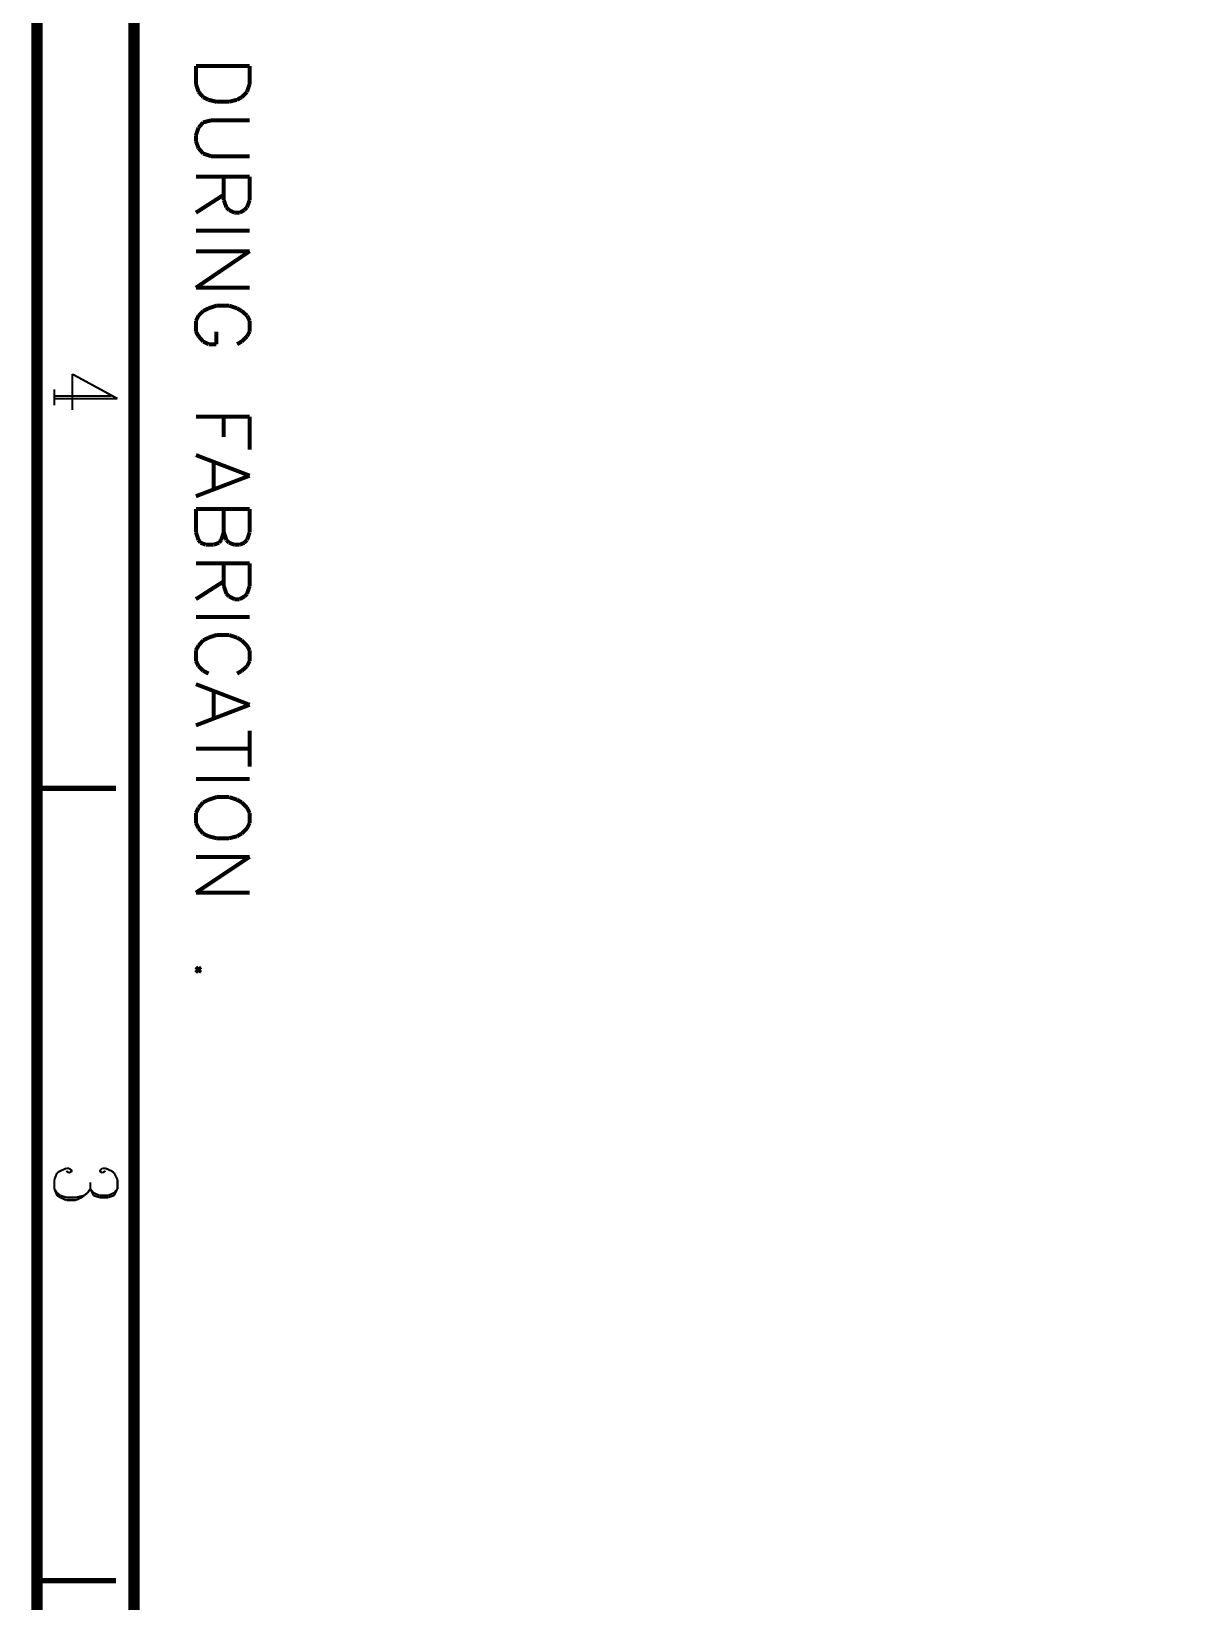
# Model space of a CAD drawing. Extents: x 0.1 to 11.6, y 0.3 to 16.2.
# Drawn here: x 0.141 to 3.066, y 4.236 to 8.177 of the extents above; entities that cross this region are included whole.
import ezdxf

# ---------------------------------------------------------------- set-up
doc = ezdxf.new("R2010")
doc.units = 0
doc.layers.get('0').update_dxf_attribs({"linetype": 'CONTINUOUS'})

msp = doc.modelspace()

# ---------------------------------------------------------------- linework, layer by layer
at = {"color": 0}
for points, const_width in [([(0.155003, 0.310004), (0.155003, 16.22)], 0.028333), ([(0.398329, 0.533311), (0.398329, 16.02)], 0.028333), ([(0.688314, 8.09), (0.553331, 8.09)], 0.01), ([(0.553331, 8.04497), (0.553331, 8.09)], 0.01), ([(0.688314, 8.09), (0.688314, 8.04497)], 0.01), ([(0.560004, 8.02501), (0.553331, 8.04497)], 0.01), ([(0.688314, 8.04497), (0.68164, 8.02501)], 0.01), ([(0.571669, 8.01167), (0.560004, 8.02501)], 0.01), ([(0.585015, 8.00499), (0.571669, 8.01167)], 0.01), ([(0.604981, 8), (0.585015, 8.00499)], 0.01), ([(0.636664, 8), (0.604981, 8)], 0.01), ([(0.656685, 8.00499), (0.636664, 8)], 0.01), ([(0.668349, 8.01167), (0.656685, 8.00499)], 0.01), ([(0.68164, 8.02501), (0.668349, 8.01167)], 0.01), ([(0.560004, 7.935), (0.553331, 7.91499)], 0.01), ([(0.571669, 7.94835), (0.560004, 7.935)], 0.01), ([(0.591689, 7.95335), (0.571669, 7.94835)], 0.01), ([(0.688314, 7.95335), (0.591689, 7.95335)], 0.01), ([(0.553331, 7.91499), (0.553331, 7.90169)], 0.01), ([(0.553331, 7.90169), (0.560004, 7.88336)], 0.01), ([(0.560004, 7.88336), (0.571669, 7.87001)], 0.01), ([(0.571669, 7.87001), (0.591689, 7.86333)], 0.01), ([(0.591689, 7.86333), (0.688314, 7.86333)], 0.01), ([(0.688314, 7.81168), (0.553331, 7.81168)], 0.01), ([(0.623318, 7.75331), (0.623318, 7.81168)], 0.01), ([(0.688314, 7.81168), (0.688314, 7.75331)], 0.01), ([(0.623318, 7.76665), (0.553331, 7.72168)], 0.01), ([(0.629992, 7.73503), (0.623318, 7.75331)], 0.01), ([(0.636664, 7.72835), (0.629992, 7.73503)], 0.01), ([(0.650011, 7.72168), (0.636664, 7.72835)], 0.01), ([(0.663357, 7.72168), (0.650011, 7.72168)], 0.01), ([(0.675022, 7.72835), (0.663357, 7.72168)], 0.01), ([(0.68164, 7.73503), (0.675022, 7.72835)], 0.01), ([(0.688314, 7.75331), (0.68164, 7.73503)], 0.01), ([(0.688314, 7.67665), (0.553331, 7.67665)], 0.01), ([(0.688314, 7.625), (0.553331, 7.625)], 0.01), ([(0.688314, 7.625), (0.553331, 7.53331)], 0.01), ([(0.688314, 7.53331), (0.553331, 7.53331)], 0.01), ([(0.604981, 7.48833), (0.585015, 7.48167)], 0.01), ([(0.636664, 7.48833), (0.604981, 7.48833)], 0.01), ([(0.656685, 7.48167), (0.636664, 7.48833)], 0.01), ([(0.560004, 7.46332), (0.553331, 7.44997)], 0.01), ([(0.553331, 7.44997), (0.553331, 7.42333)], 0.01), ([(0.571669, 7.47499), (0.560004, 7.46332)], 0.01), ([(0.585015, 7.48167), (0.571669, 7.47499)], 0.01), ([(0.668349, 7.47499), (0.656685, 7.48167)], 0.01), ([(0.68164, 7.46332), (0.668349, 7.47499)], 0.01), ([(0.688314, 7.44997), (0.68164, 7.46332)], 0.01), ([(0.688314, 7.42333), (0.688314, 7.44997)], 0.01), ([(0.553331, 7.42333), (0.560004, 7.41168)], 0.01), ([(0.560004, 7.41168), (0.571669, 7.39833)], 0.01), ([(0.604981, 7.42333), (0.604981, 7.39165)], 0.01), ([(0.668349, 7.39833), (0.68164, 7.41168)], 0.01), ([(0.68164, 7.41168), (0.688314, 7.42333)], 0.01), ([(0.571669, 7.39833), (0.585015, 7.39165)], 0.01), ([(0.585015, 7.39165), (0.604981, 7.39165)], 0.01), ([(0.656685, 7.39165), (0.668349, 7.39833)], 0.01), ([(0.356663, 7.25499), (0.243326, 7.31668)], 0.005208), ([(0.243326, 7.31668), (0.243326, 7.22667)], 0.005208), ([(0.198351, 7.27832), (0.198351, 7.23833)], 0.005208), ([(0.341689, 7.26167), (0.198351, 7.26167)], 0.005208), ([(0.356663, 7.25499), (0.198351, 7.25499)], 0.005208), ([(0.688314, 7.21001), (0.553331, 7.21001)], 0.01), ([(0.623318, 7.21001), (0.623318, 7.15831)], 0.01), ([(0.688314, 7.21001), (0.688314, 7.12668)], 0.01), ([(0.688314, 7.06168), (0.553331, 7.11333)], 0.01), ([(0.598307, 7.095), (0.598307, 7.03)], 0.01), ([(0.688314, 7.06168), (0.553331, 7.00999)], 0.01), ([(0.688314, 6.97835), (0.553331, 6.97835)], 0.01), ([(0.553331, 6.91997), (0.553331, 6.97835)], 0.01), ([(0.623318, 6.97835), (0.623318, 6.91997)], 0.01), ([(0.688314, 6.97835), (0.688314, 6.91997)], 0.01), ([(0.560004, 6.90001), (0.553331, 6.91997)], 0.01), ([(0.564996, 6.89333), (0.560004, 6.90001)], 0.01), ([(0.578342, 6.88835), (0.564996, 6.89333)], 0.01), ([(0.611654, 6.89333), (0.598307, 6.88835)], 0.01), ([(0.616644, 6.90001), (0.611654, 6.89333)], 0.01), ([(0.623318, 6.91997), (0.616644, 6.90001)], 0.01), ([(0.629992, 6.90001), (0.623318, 6.91997)], 0.01), ([(0.636664, 6.89333), (0.629992, 6.90001)], 0.01), ([(0.650011, 6.88835), (0.636664, 6.89333)], 0.01), ([(0.675022, 6.89333), (0.663357, 6.88835)], 0.01), ([(0.68164, 6.90001), (0.675022, 6.89333)], 0.01), ([(0.688314, 6.91997), (0.68164, 6.90001)], 0.01), ([(0.598307, 6.88835), (0.578342, 6.88835)], 0.01), ([(0.663357, 6.88835), (0.650011, 6.88835)], 0.01), ([(0.688314, 6.84169), (0.553331, 6.84169)], 0.01), ([(0.623318, 6.785), (0.623318, 6.84169)], 0.01), ([(0.688314, 6.84169), (0.688314, 6.785)], 0.01), ([(0.623318, 6.79665), (0.553331, 6.75168)], 0.01), ([(0.629992, 6.76497), (0.623318, 6.785)], 0.01), ([(0.688314, 6.785), (0.68164, 6.76497)], 0.01), ([(0.636664, 6.75836), (0.629992, 6.76497)], 0.01), ([(0.650011, 6.75168), (0.636664, 6.75836)], 0.01), ([(0.663357, 6.75168), (0.650011, 6.75168)], 0.01), ([(0.675022, 6.75836), (0.663357, 6.75168)], 0.01), ([(0.68164, 6.76497), (0.675022, 6.75836)], 0.01), ([(0.688314, 6.70665), (0.553331, 6.70665)], 0.01), ([(0.585015, 6.655), (0.571669, 6.64833)], 0.01), ([(0.604981, 6.66168), (0.585015, 6.655)], 0.01), ([(0.636664, 6.66168), (0.604981, 6.66168)], 0.01), ([(0.656685, 6.655), (0.636664, 6.66168)], 0.01), ([(0.668349, 6.64833), (0.656685, 6.655)], 0.01), ([(0.560004, 6.63499), (0.553331, 6.62332)], 0.01), ([(0.553331, 6.62332), (0.553331, 6.59668)], 0.01), ([(0.571669, 6.64833), (0.560004, 6.63499)], 0.01), ([(0.68164, 6.63499), (0.668349, 6.64833)], 0.01), ([(0.688314, 6.62332), (0.68164, 6.63499)], 0.01), ([(0.688314, 6.59668), (0.688314, 6.62332)], 0.01), ([(0.553331, 6.59668), (0.560004, 6.58333)], 0.01), ([(0.560004, 6.58333), (0.571669, 6.57167)], 0.01), ([(0.668349, 6.57167), (0.68164, 6.58333)], 0.01), ([(0.68164, 6.58333), (0.688314, 6.59668)], 0.01), ([(0.688314, 6.48665), (0.553331, 6.53836)], 0.01), ([(0.571669, 6.57167), (0.585015, 6.565)], 0.01), ([(0.656685, 6.565), (0.668349, 6.57167)], 0.01), ([(0.598307, 6.52001), (0.598307, 6.45503)], 0.01), ([(0.688314, 6.48665), (0.553331, 6.435)], 0.01), ([(0.688314, 6.42165), (0.688314, 6.33165)], 0.01), ([(0.688314, 6.37668), (0.553331, 6.37668)], 0.01), ([(0.353353, 6.27669), (0.155003, 6.27669)], 0.013333), ([(0.688314, 6.30003), (0.553331, 6.30003)], 0.01), ([(0.560004, 6.22835), (0.553331, 6.215)], 0.01), ([(0.571669, 6.24164), (0.560004, 6.22835)], 0.01), ([(0.585015, 6.24832), (0.571669, 6.24164)], 0.01), ([(0.604981, 6.25499), (0.585015, 6.24832)], 0.01), ([(0.636664, 6.25499), (0.604981, 6.25499)], 0.01), ([(0.656685, 6.24832), (0.636664, 6.25499)], 0.01), ([(0.668349, 6.24164), (0.656685, 6.24832)], 0.01), ([(0.68164, 6.22835), (0.668349, 6.24164)], 0.01), ([(0.688314, 6.215), (0.68164, 6.22835)], 0.01), ([(0.553331, 6.215), (0.553331, 6.19)], 0.01), ([(0.553331, 6.19), (0.560004, 6.17665)], 0.01), ([(0.68164, 6.17665), (0.688314, 6.19)], 0.01), ([(0.688314, 6.19), (0.688314, 6.215)], 0.01), ([(0.560004, 6.17665), (0.571669, 6.16336)], 0.01), ([(0.571669, 6.16336), (0.585015, 6.15668)], 0.01), ([(0.585015, 6.15668), (0.604981, 6.15169)], 0.01), ([(0.604981, 6.15169), (0.636664, 6.15169)], 0.01), ([(0.636664, 6.15169), (0.656685, 6.15668)], 0.01), ([(0.656685, 6.15668), (0.668349, 6.16336)], 0.01), ([(0.668349, 6.16336), (0.68164, 6.17665)], 0.01), ([(0.688314, 6.10499), (0.553331, 6.10499)], 0.01), ([(0.688314, 6.10499), (0.553331, 6.01497)], 0.01), ([(0.688314, 6.01497), (0.553331, 6.01497)], 0.01), ([(0.560004, 5.82835), (0.553331, 5.82167)], 0.01), ([(0.564996, 5.82167), (0.560004, 5.82835)], 0.01), ([(0.553331, 5.82167), (0.560004, 5.815)], 0.01), ([(0.560004, 5.815), (0.564996, 5.82167)], 0.01), ([(0.213325, 5.31668), (0.228353, 5.32335)], 0.005208), ([(0.228353, 5.32335), (0.235026, 5.32335)], 0.005208), ([(0.235026, 5.32335), (0.243326, 5.31668)], 0.005208), ([(0.311686, 5.31668), (0.31836, 5.32335)], 0.005208), ([(0.31836, 5.32335), (0.32666, 5.32335)], 0.005208), ([(0.32666, 5.32335), (0.341689, 5.31668)], 0.005208), ([(0.198351, 5.29497), (0.205024, 5.31168)], 0.005208), ([(0.198351, 5.27165), (0.198351, 5.29497)], 0.005208), ([(0.205024, 5.31168), (0.213325, 5.31668)], 0.005208), ([(0.235026, 5.31168), (0.228353, 5.31668)], 0.005208), ([(0.243326, 5.31668), (0.235026, 5.31168)], 0.005208), ([(0.288357, 5.27165), (0.288357, 5.28836)], 0.005208), ([(0.31836, 5.31168), (0.311686, 5.31668)], 0.005208), ([(0.32666, 5.31668), (0.31836, 5.31168)], 0.005208), ([(0.341689, 5.31668), (0.348307, 5.31168)], 0.005208), ([(0.348307, 5.31168), (0.356663, 5.29497)], 0.005208), ([(0.356663, 5.29497), (0.356663, 5.27165)], 0.005208), ([(0.205024, 5.25499), (0.198351, 5.27165)], 0.005208), ([(0.205024, 5.26167), (0.198351, 5.27165)], 0.005208), ([(0.213325, 5.25499), (0.205024, 5.26167)], 0.005208), ([(0.213325, 5.25), (0.205024, 5.25499)], 0.005208), ([(0.228353, 5.25), (0.213325, 5.25499)], 0.005208), ([(0.228353, 5.24333), (0.213325, 5.25)], 0.005208), ([(0.251682, 5.25), (0.228353, 5.25)], 0.005208), ([(0.251682, 5.24333), (0.228353, 5.24333)], 0.005208), ([(0.273329, 5.25499), (0.251682, 5.25)], 0.005208), ([(0.266656, 5.25), (0.251682, 5.24333)], 0.005208), ([(0.281685, 5.26167), (0.266656, 5.25)], 0.005208), ([(0.288357, 5.27165), (0.281685, 5.26167)], 0.005208), ([(0.296658, 5.25499), (0.288357, 5.27165)], 0.005208), ([(0.296658, 5.26167), (0.288357, 5.27165)], 0.005208), ([(0.311686, 5.25499), (0.296658, 5.26167)], 0.005208), ([(0.311686, 5.25), (0.296658, 5.25499)], 0.005208), ([(0.333333, 5.25499), (0.311686, 5.25499)], 0.005208), ([(0.333333, 5.25), (0.311686, 5.25)], 0.005208), ([(0.348307, 5.26167), (0.333333, 5.25499)], 0.005208), ([(0.348307, 5.25499), (0.333333, 5.25)], 0.005208), ([(0.356663, 5.27165), (0.348307, 5.25499)], 0.005208), ([(0.356663, 5.27165), (0.348307, 5.26167)], 0.005208), ([(0.353353, 4.28836), (0.155003, 4.28836)], 0.013333)]:
    msp.add_lwpolyline(points, dxfattribs=dict(at, const_width=const_width))
at = {"color": 0, "const_width": 0.005208}
msp.add_lwpolyline([(0.155003, 16.22), (11.57, 16.22), (11.57, 0.310004), (0.155003, 0.310004), (0.155003, 16.22)], close=True, dxfattribs=at)

doc.saveas('drawing.dxf')
